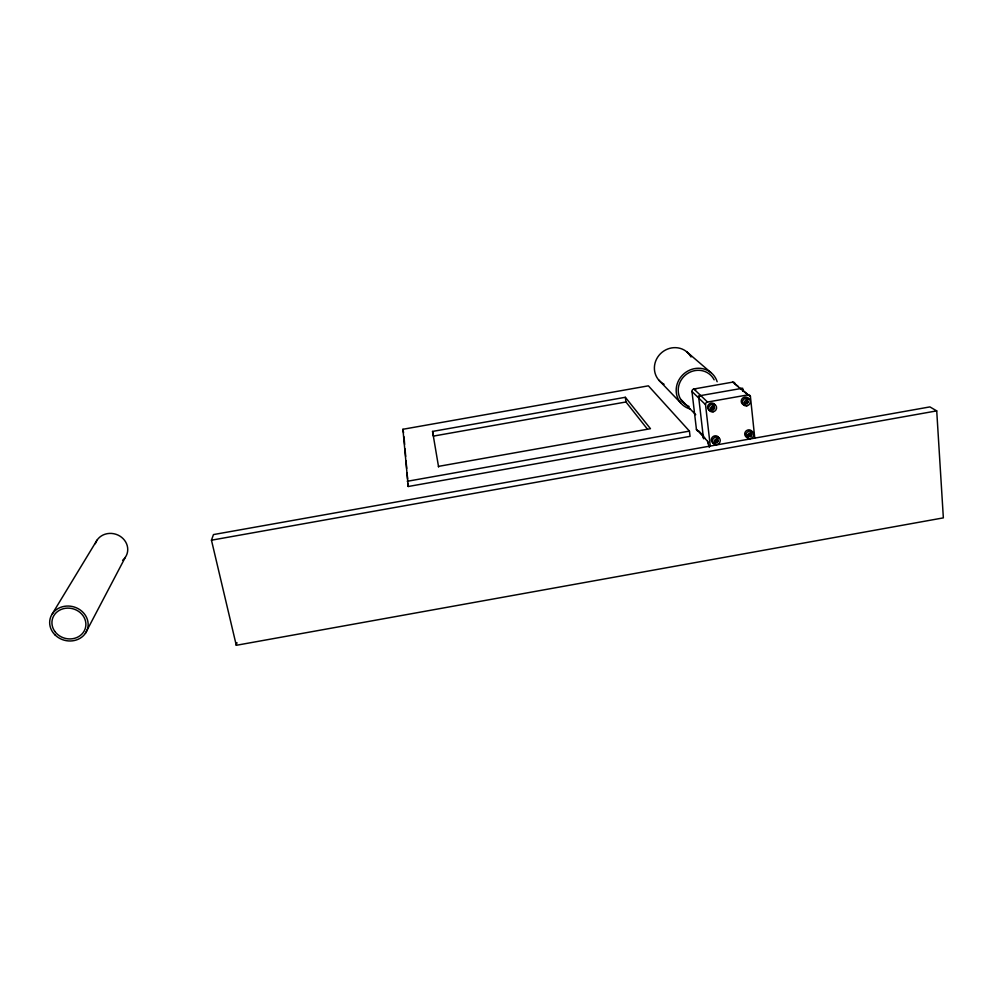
<?xml version="1.0" encoding="UTF-8"?>
<svg xmlns="http://www.w3.org/2000/svg" width="993" height="993" viewBox="0 0 993 993"><rect width="100%" height="100%" fill="white"/><g stroke="black" fill="none" stroke-linecap="round" stroke-linejoin="round"><path stroke-width="1.49" d="M236.284 645.301L211.459 540.192L213.458 534.582L929.895 406.907L936.722 410.879L943.35 517.874L236.284 645.301L236.942 642.608M85.41 633.311L125.304 557.346M52.331 613.786L97.041 540.118M712.403 408.595L713.47 406.907L712.577 405.256L714.575 407.974L713.508 409.675L711.559 409.699L710.442 408.632L712.403 408.595L713.508 409.675M714.178 441.314L716.114 441.277L717.169 439.614L718.287 440.768L717.231 442.444L715.283 442.481L714.401 440.842L715.457 439.179L717.405 439.142L718.287 440.768M745.321 403.704L744.44 402.041L745.52 400.353L747.468 400.316L748.35 401.979L747.27 403.679L745.321 403.704L744.105 402.661L746.053 402.624L747.121 400.936L746.252 399.273M749.504 435.331L750.571 433.668L751.8 434.81L750.733 436.473L748.784 436.51L747.568 435.368L749.504 435.331L750.733 436.473M408.222 486.508L690.048 436.349L689.427 431.099L648.392 385.83L402.922 429.274L408.222 486.508L407.962 483.492M211.459 540.192L936.722 410.879M438.596 467.07L432.563 431.421L625.342 397.287L650.477 428.703L438.422 466.387M708.617 442.791A2.284 2.123 -37.3 0 1 707.599 441.264L696.416 429.261L691.972 391.503A2.234 2.085 -40.9 0 1 693.871 389.008L732.673 382.131A2.234 2.085 -42.6 0 1 735.056 383.869L738.37 386.625M647.411 429.113L625.962 401.979L433.395 436.101L432.563 431.421M703.516 438.745L698.538 395.959L742.652 388.226L742.975 391.279M710.268 445.894L705.514 404.647A2.321 2.172 -40.2 0 1 707.512 402.041L747.965 394.866A2.334 2.16 -41.9 0 1 750.435 396.666L754.754 437.963M407.242 481.295L689.427 431.099M713.694 406.311L711.733 406.348L710.665 408.036L711.559 409.699M750.435 396.666L742.888 390.386A2.284 2.123 -42.3 0 0 740.455 388.611M732.673 382.131L747.965 394.866M747.121 400.936L748.35 401.979M686.585 351.671L710.938 372.586M746.053 402.624L747.27 403.679M713.47 406.907L714.575 407.974M693.871 389.008L707.512 402.041M691.972 391.503L705.514 404.647M680.875 399.422L695.733 414.726M658.669 379.971L680.739 402.972M716.114 441.277L717.231 442.444M703.727 436.237L698.799 430.962A2.209 2.06 -37.8 0 1 696.416 429.261M751.8 434.81L750.931 433.171L748.995 433.196L747.915 434.872L748.784 436.51M402.922 429.274L403.568 432.712M625.342 397.287L625.962 401.979M707.599 441.264L707.848 443.412A5.635 1.117 79.8 0 1 709.325 447.359M404.027 436.858L404.66 444.38M405.045 448.898L405.678 456.42M406.063 460.926L406.696 468.448M407.08 472.966L407.589 478.986M95.316 543.705A16.658 15.18 16.8 0 1 119.781 536.034A16.658 15.18 16.8 0 1 122.611 560.313M689.105 406.485A19.413 18.197 -41.2 0 1 683.68 376.744A19.413 18.197 -41.2 0 1 714.141 379.847M690.023 408.967A21.511 20.158 -41.2 0 1 682.7 374.92A21.511 20.158 -41.2 0 1 717.157 381.734M664.081 384.266A19.959 18.83 -42.6 0 1 660.357 353.831A19.959 18.83 -42.6 0 1 691.029 356.996M698.861 398.193A2.271 2.135 -40.5 0 1 700.81 395.636M740.368 388.536A2.284 2.123 -42.3 0 1 742.789 390.311M704.72 438.31A2.247 2.098 -37.5 0 1 703.267 436.622M746.997 399.521A2.334 2.16 -41.5 0 1 747.282 400.018M747.431 400.812A2.334 2.16 -41.5 0 1 745.16 403.195M745.582 404.809A4.071 3.773 -41.5 0 1 741.299 401.991A4.071 3.773 -41.5 0 1 744.092 397.299A4.071 3.773 -41.5 0 1 748.859 399.298M717.033 438.223A2.296 2.135 -37.6 0 1 715.233 441.835M715.668 443.437A4.022 3.736 -37.6 0 1 711.385 440.669A4.022 3.736 -37.6 0 1 714.128 436.039A4.022 3.736 -37.6 0 1 718.882 438M705.278 438.472A2.259 2.098 -37.4 0 1 704.807 438.397M704.36 438.211A2.259 2.098 -37.4 0 1 703.342 436.709M750.447 432.265A2.309 2.135 -39.1 0 1 749.206 435.778M747.506 435.679A2.309 2.135 -39.1 0 1 747.046 435.368M713.768 406.782A2.321 2.172 -40.1 0 1 711.522 409.166M695.137 389.765A2.209 2.073 -40.9 0 1 695.696 389.653M711.944 410.779A4.071 3.786 -40.1 0 1 707.637 407.974A4.071 3.786 -40.1 0 1 710.405 403.27A4.071 3.786 -40.1 0 1 715.196 405.281M748.014 437.541A4.034 3.724 -39.1 0 1 744.738 433.718A4.034 3.724 -39.1 0 1 748.585 429.857A4.034 3.724 -39.1 0 1 752.533 433.01M55.049 634.937A19.376 17.34 14.8 0 0 87.409 629.252A19.376 17.34 14.8 0 0 64.235 606.351A19.376 17.34 14.8 0 0 55.049 634.937M54.838 631.449A17.104 15.292 14.8 0 0 84.182 631.027A17.104 15.292 14.8 0 0 67.71 608.113A17.104 15.292 14.8 0 0 54.838 631.449M746.798 405.864A4.084 3.786 -41.5 0 0 749.603 399.471A4.084 3.786 -41.5 0 0 742.776 400.675A4.084 3.786 -41.5 0 0 746.798 405.864M715.742 444.653A4.046 3.749 -37.5 0 0 720.012 439.154A4.046 3.749 -37.5 0 0 713.272 438.608A4.046 3.749 -37.5 0 0 715.742 444.653M713.061 411.859A4.084 3.798 -40 0 0 715.816 405.467A4.084 3.798 -40 0 0 708.99 406.683A4.084 3.798 -40 0 0 713.061 411.859M750.261 438.633A4.046 3.736 -39.1 0 0 753.042 432.34A4.046 3.736 -39.1 0 0 746.277 433.531A4.046 3.736 -39.1 0 0 750.261 438.633"/></g></svg>
